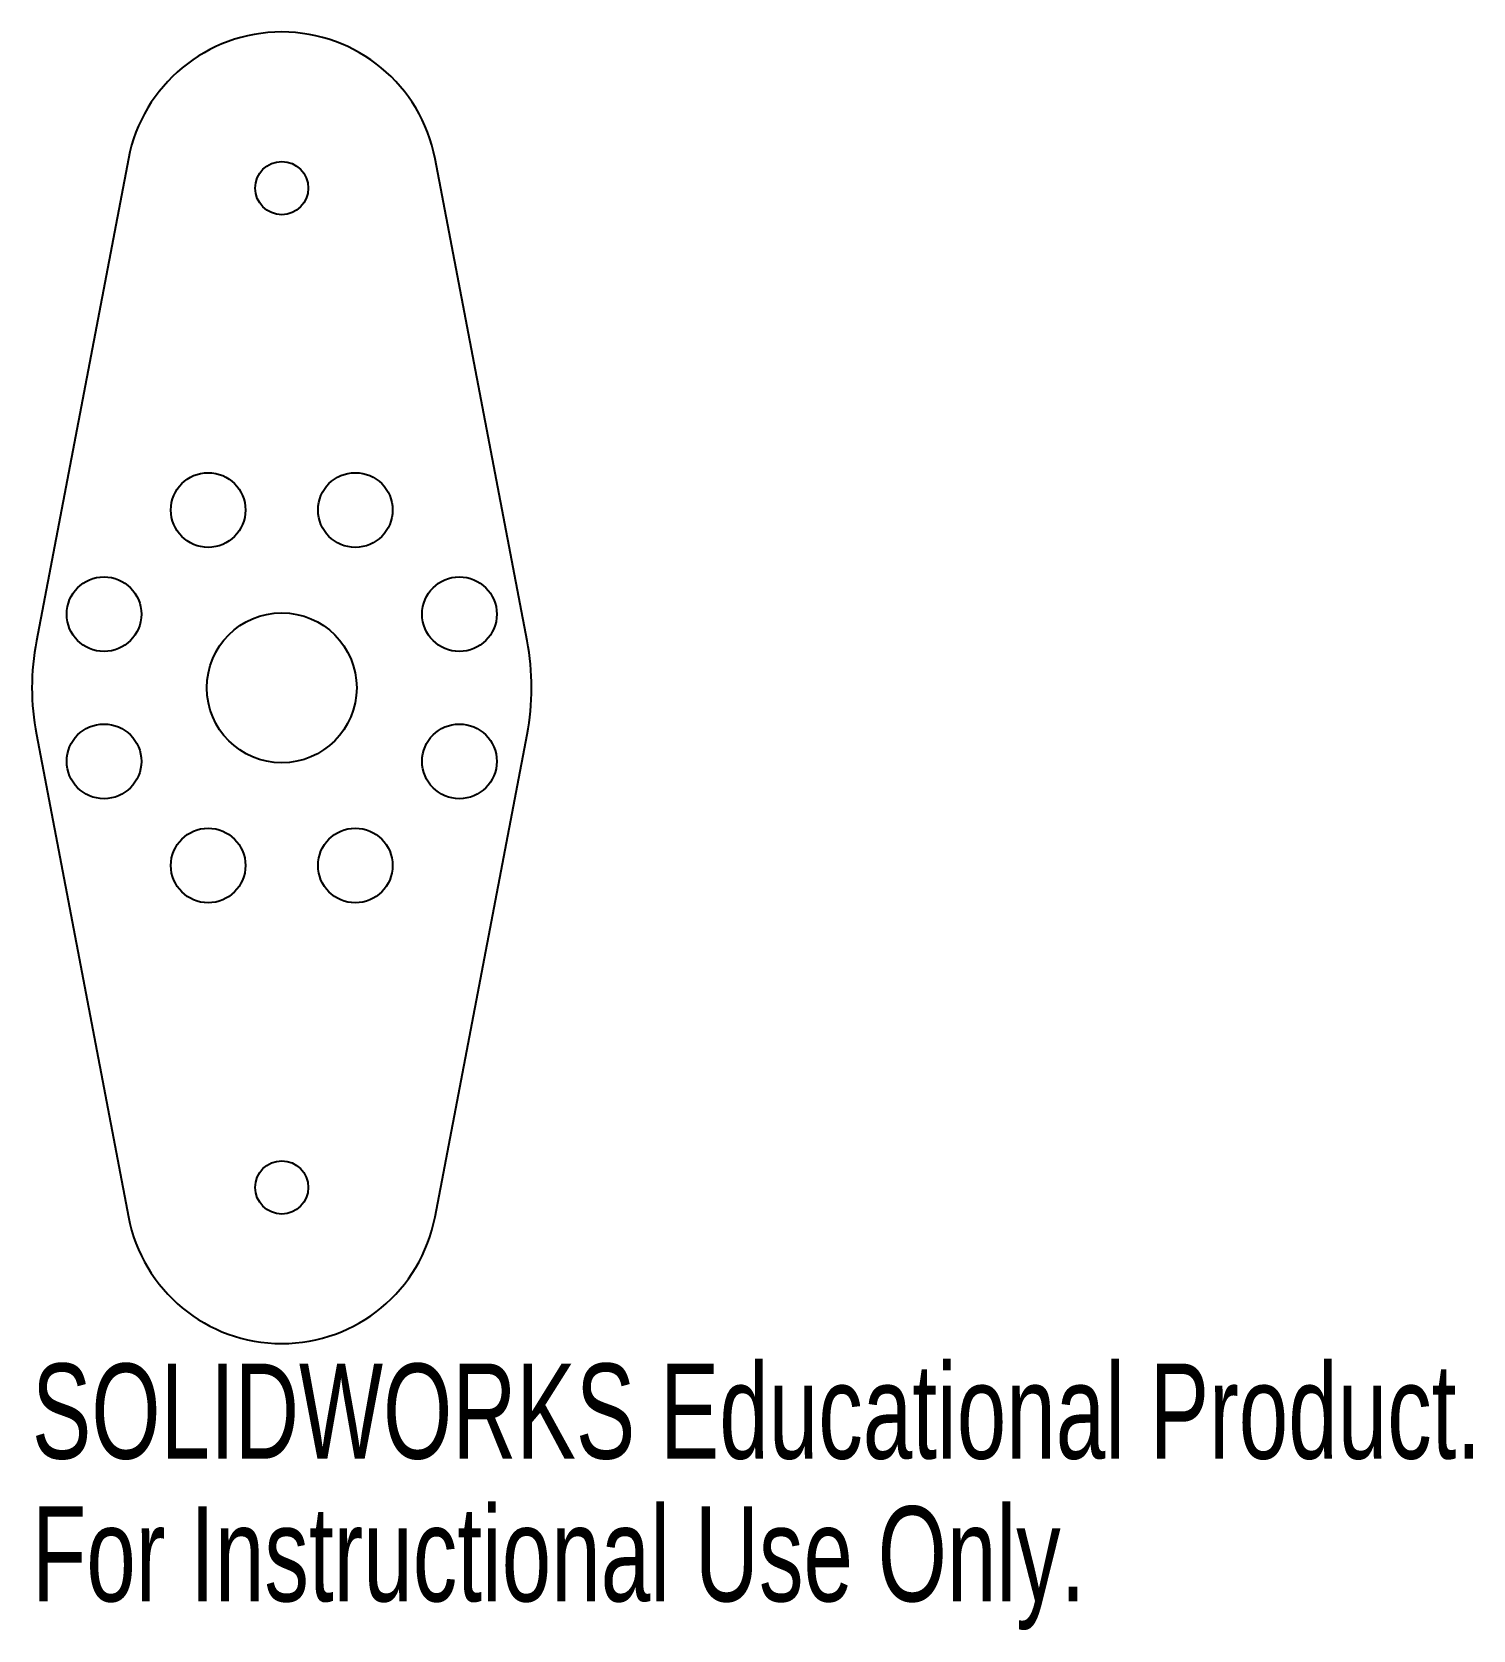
# Model space of a CAD drawing. Header units: inches. Extents: x -0.5 to 2.38, y -1.89 to 1.31.
import ezdxf

# ---------------------------------------------------------------- set-up
doc = ezdxf.new("R2010")
doc.units = ezdxf.units.IN
doc.header["$MEASUREMENT"] = 0
doc.styles.add('SLDTEXTSTYLE0', font='TXT', dxfattribs={"width": 0.7})

msp = doc.modelspace()

# ---------------------------------------------------------------- linework, layer by layer
at = {"color": 7, "linetype": 'Continuous', "lineweight": 25}
for p, q in [((-0.307, 1.0586), (-0.4911, 0.0938)), ((0.4911, 0.0938), (0.307, 1.0586)), ((-0.4911, -0.0938), (-0.307, -1.0586)), ((0.307, -1.0586), (0.4911, -0.0938))]:
    msp.add_line(p, q, dxfattribs=at)
for centre, radius in [((0, 1), 0.0532), ((-0.1473, 0.3557), 0.0747), ((0.1473, 0.3557), 0.0747), ((-0.3557, 0.1473), 0.0747), ((0.3557, 0.1473), 0.0747), ((0, 0), 0.15), ((-0.3557, -0.1473), 0.0747), ((0.3557, -0.1473), 0.0747), ((-0.1473, -0.3557), 0.0747), ((0.1473, -0.3557), 0.0747), ((0, -1), 0.0532)]:
    msp.add_circle(centre, radius, dxfattribs=at)
for centre, radius, start, end in [((0, 1), 0.3125, 10.8069, 169.1931), ((0, 0), 0.5, 169.1931, 190.8069), ((0, 0), 0.5, 349.1931, 10.8069), ((0, -1), 0.3125, 190.8069, 349.1931)]:
    msp.add_arc(centre, radius, start, end, dxfattribs=at)

# ---------------------------------------------------------------- texts
at = {"color": 7, "linetype": 'Continuous', "char_height": 0.1903, "attachment_point": 1, "style": 'SLDTEXTSTYLE0'}
for s, insert in [('SOLIDWORKS Educational Product.', (-0.5, -1.3526)), ('For Instructional Use Only.', (-0.5, -1.6381))]:
    msp.add_mtext(s, dxfattribs=dict(at, insert=insert))

doc.saveas('drawing.dxf')
